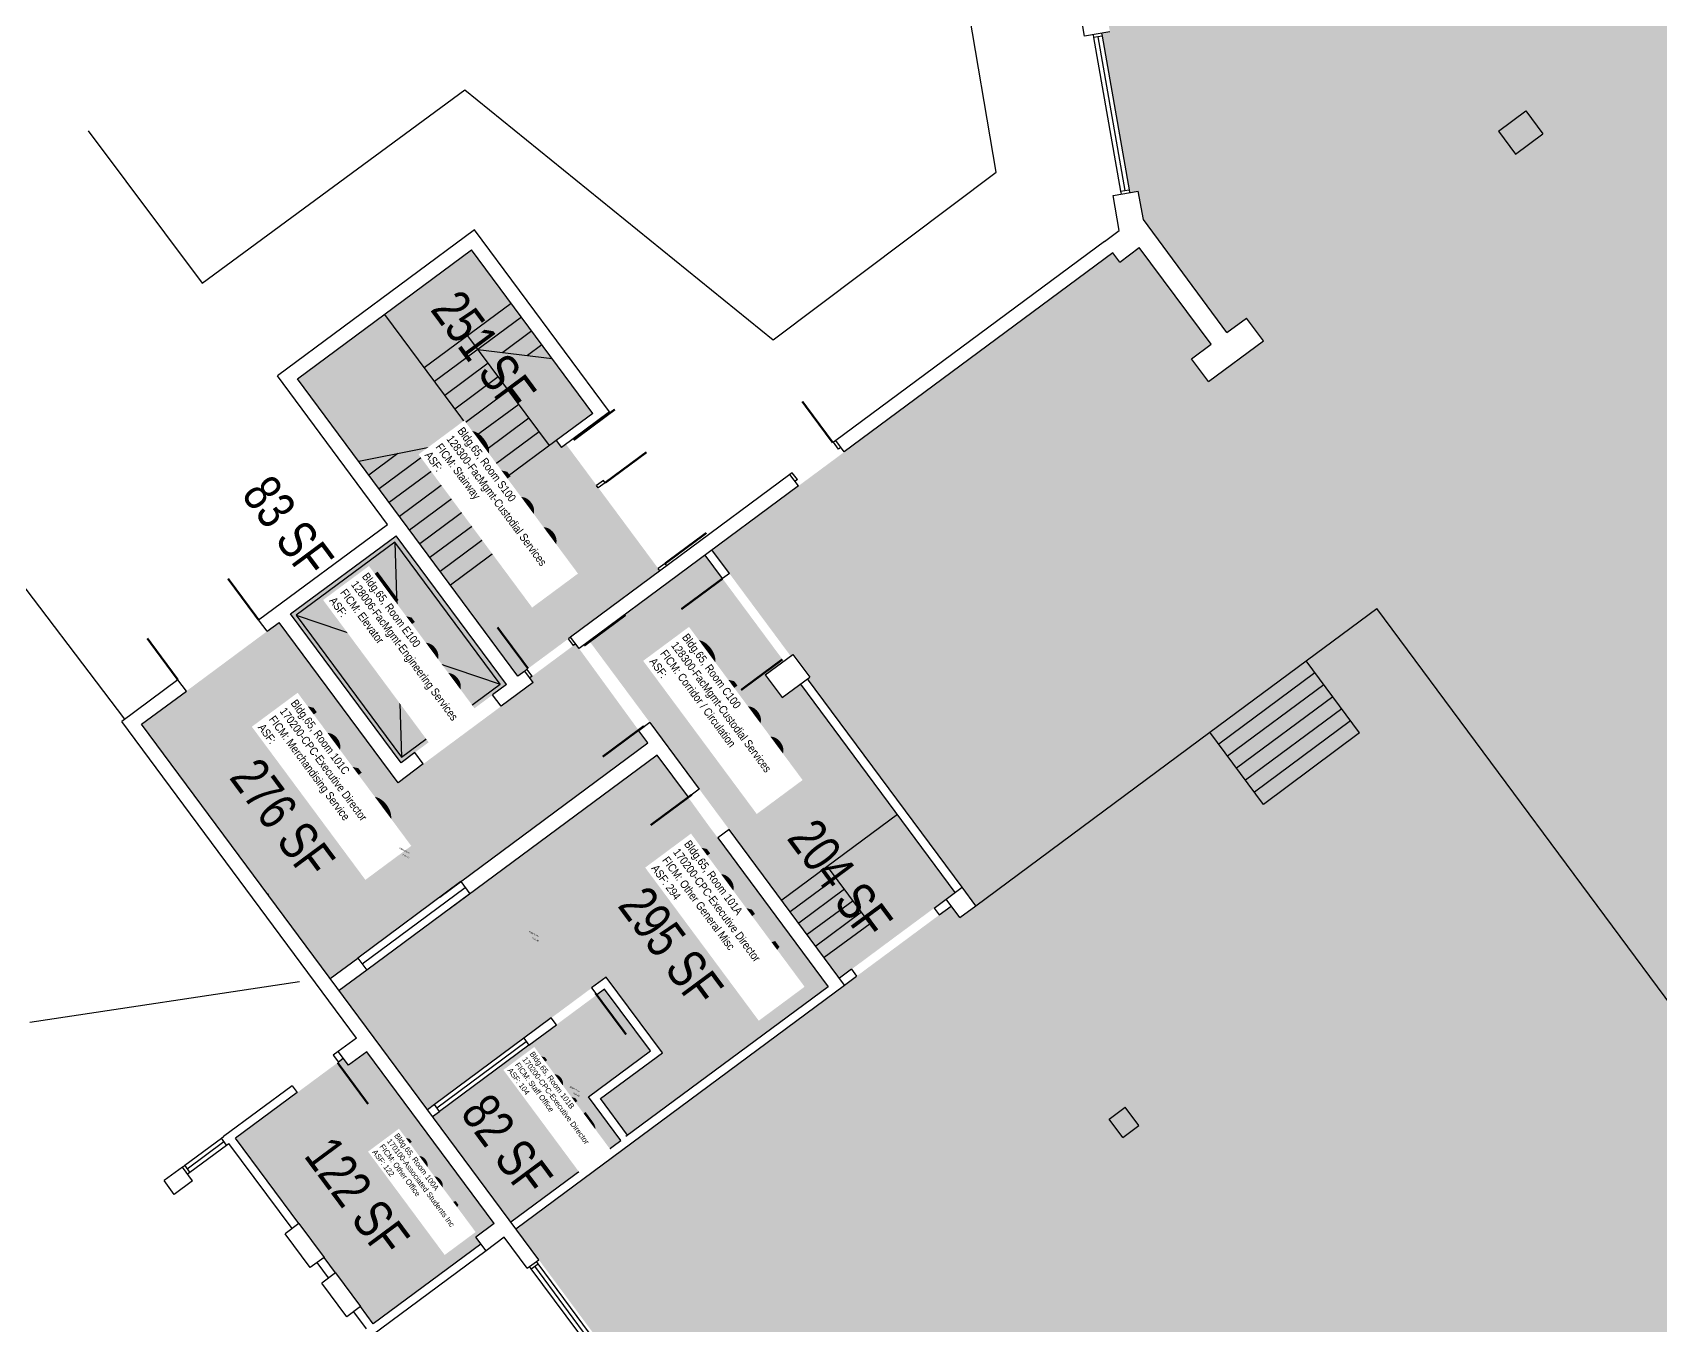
# Model space of a CAD drawing. Header units: inches. Extents: x 69217300 to 69222609, y 27669241 to 27675134.
# Drawn here: x 69218075 to 69219216, y 27671686 to 27672593 of the extents above; entities that cross this region are included whole.
import ezdxf
from ezdxf.enums import TextEntityAlignment as Align

# ---------------------------------------------------------------- set-up
doc = ezdxf.new("R2010")
doc.units = ezdxf.units.IN
doc.header["$LTSCALE"] = 25
doc.header["$MEASUREMENT"] = 0
for name, color, linetype in [('A-DOOR', 2, 'CONTINUOUS'), ('A-FLOR', 3, 'CONTINUOUS'), ('A-GLAZ', 1, 'CONTINUOUS'), ('A-IDEN-RNUM', 7, 'CONTINUOUS'), ('A-IDEN-SNUM', 4, 'CONTINUOUS'), ('A-IDEN-VNUM', 4, 'CONTINUOUS'), ('A-SITE', 3, 'CONTINUOUS'), ('A-WALL', 5, 'CONTINUOUS'), ('AREA-TEXT', 3, 'CONTINUOUS'), ('Rooms-Category-Color', 7, 'CONTINUOUS'), ('Rooms-College-Color', 7, 'CONTINUOUS'), ('Rooms-Department-Color', 7, 'CONTINUOUS'), ('Rooms-Division-Color', 7, 'CONTINUOUS'), ('Rooms-Information', 7, 'CONTINUOUS')]:
    doc.layers.add(name, color=color, linetype=linetype)
doc.styles.add('CP_AREA', font='arial.ttf', dxfattribs={"height": 15})
doc.styles.add('CP_ROOMSNUMBER', font='arial.ttf', dxfattribs={"height": 1})
doc.styles.add('CP_ROOMVNUMBER', font='arial.ttf', dxfattribs={"width": 0.85, "height": 0.075})

msp = doc.modelspace()

# ---------------------------------------------------------------- hatches: boundary and pattern name
at = {"layer": 'Rooms-Category-Color', "true_color": 0xffe090}
for points in [[(69220109.3, 27671845.8), (69220111.1, 27671843.4), (69220112.9, 27671841), (69220201.3, 27671906.5), (69220197.7, 27671911.3), (69220199.3, 27671912.5), (69220205.1, 27671916.8), (69220203.6, 27671925.3), (69220209.7, 27671926.4), (69220190.6, 27672034.7), (69220184.5, 27672033.6), (69220181.4, 27672051.3), (69220199.1, 27672054.5), (69220201.5, 27672040.7), (69220235.4, 27672046.6), (69220211.7, 27672181.1), (69220177.8, 27672175.1), (69220179.9, 27672163.2), (69220162.2, 27672160.1), (69220157.7, 27672185.3), (69220100.2, 27672262.9), (69220085.7, 27672252.2), (69220073.8, 27672268.3), (69220137.5, 27672315.5), (69220145.5, 27672321.4), (69219723.2, 27672890.9), (69219660.1, 27672844.2), (69219587.7, 27672790.5), (69219506.8, 27672899.6), (69219521.2, 27672910.3), (69219493.3, 27672948.1), (69219401.9, 27672994.4), (69219383.5, 27672958.2), (69219342.5, 27672979.2), (69219224.1, 27673039.6), (69219224.8, 27673038.6), (69219223.3, 27673037.5), (69219212.1, 27673029.2), (69219210.4, 27673027.9), (69219206.8, 27673032.7), (69219118.4, 27672967.2), (69219122, 27672962.4), (69219120.5, 27672961.3), (69219109.3, 27672953), (69219107.6, 27672951.7), (69219104, 27672956.5), (69219015.6, 27672891), (69219019.2, 27672886.2), (69219017.7, 27672885.1), (69219009.6, 27672879), (69219004.7, 27672875.4), (69219001.2, 27672880.3), (69218912.8, 27672814.7), (69218916.4, 27672809.9), (69218979.6, 27672724.7), (69218826.8, 27672611.4), (69218829.9, 27672593.7), (69218824, 27672592.6), (69218843.7, 27672480.9), (69218846.5, 27672481.4), (69218849.8, 27672482), (69218853.4, 27672461.9), (69218912, 27672382.8), (69218925.7, 27672392.9), (69218937.6, 27672376.9), (69218899, 27672348.3), (69218887.1, 27672364.3), (69218900.8, 27672374.5), (69218850.5, 27672442.3), (69218836.8, 27672432.2), (69218835, 27672434.6), (69218832, 27672438.6), (69218799.9, 27672414.8), (69218795.1, 27672411.2), (69218645.7, 27672300.5), (69218643.7, 27672299), (69218642.5, 27672298.1), (69218637.7, 27672294.5), (69218611.5, 27672275.1), (69218592.7, 27672261.1), (69218550.9, 27672230.2), (69218606, 27672155.9), (69218607.5, 27672157), (69218619.5, 27672141), (69218617.9, 27672139.8), (69218726.3, 27671993.6), (69218735.8, 27671980.7), (69218731, 27671977.2), (69218724.6, 27671972.4), (69218718.6, 27671980.4), (69218683.3, 27671954.2), (69218654.4, 27671932.8), (69218413.4, 27671754.1), (69218472.6, 27671674.2), (69218517, 27671614.3), (69218519.4, 27671611.1), (69218672.5, 27671404.7), (69218679.8, 27671410.1), (69218693.8, 27671391.2), (69218700.7, 27671381.9), (69218699.2, 27671378.1), (69218800.5, 27671338.3), (69218802.3, 27671337.6), (69218938.9, 27671284), (69218940.4, 27671287.8), (69218956.4, 27671299.6), (69218959.6, 27671302), (69219003.2, 27671334.3), (69219006.4, 27671336.7), (69219129.5, 27671428), (69219131.9, 27671429.7), (69219200.6, 27671480.7), (69219205.4, 27671484.2), (69219284.6, 27671543), (69219287.8, 27671545.4), (69219384.2, 27671616.9), (69219389.1, 27671620.4), (69219421.1, 27671644.2), (69219418.1, 27671648.2), (69219416.4, 27671650.6), (69219430, 27671660.8), (69219379.7, 27671728.6), (69219366, 27671718.5), (69219354.1, 27671734.6), (69219392.7, 27671763.2), (69219404.6, 27671747.1), (69219390.9, 27671737), (69219449.6, 27671657.9), (69219468, 27671648.5), (69219466.4, 27671645.6), (69219464.9, 27671643.1), (69219566.1, 27671591.8), (69219568.8, 27671597.2), (69219570.6, 27671596.3), (69219583.1, 27671589.9), (69219584.9, 27671589), (69219582.1, 27671583.5), (69219680.2, 27671533.7), (69219683, 27671539.3), (69219684.6, 27671538.5), (69219690.7, 27671535.4), (69219696.5, 27671539.7), (69219698.1, 27671540.8), (69219701.6, 27671536), (69219790, 27671601.5), (69219786.4, 27671606.4), (69219788, 27671607.6), (69219799.3, 27671615.9), (69219800.9, 27671617.1), (69219804.5, 27671612.3), (69219892.8, 27671677.8), (69219889.2, 27671682.6), (69219890.9, 27671683.8), (69219902.1, 27671692.1), (69219903.7, 27671693.3), (69219907.3, 27671688.5), (69219995.6, 27671754), (69219992.1, 27671758.8), (69219993.7, 27671760), (69220004.9, 27671768.4), (69220006.5, 27671769.6), (69220010.1, 27671764.7), (69220098.5, 27671830.3), (69220094.9, 27671835.1), (69220096.5, 27671836.3), (69220107.7, 27671844.6)], [(69218455.3, 27672164.3), (69218423.2, 27672140.5), (69218425.6, 27672137.3), (69218403.1, 27672120.6), (69218348.5, 27672080.1), (69218334, 27672069.4), (69218330.8, 27672067), (69218328.4, 27672070.2), (69218324.9, 27672075), (69218247.4, 27672179.4), (69218239, 27672173.2), (69218161.9, 27672116), (69218151, 27672108), (69218283.2, 27671929.7), (69218505.9, 27672094.9), (69218457.7, 27672161.1)]]:
    msp.add_hatch(color=41, dxfattribs=at).paths.add_polyline_path(points)
at = {"layer": 'Rooms-Category-Color', "true_color": 0xadadad}
for points in [[(69218314.9, 27672390.7), (69218314.9, 27672390.7), (69218260.3, 27672350.2), (69218281.7, 27672321.3), (69218296, 27672302), (69218414.8, 27672141.7), (69218419.6, 27672145.3), (69218451.8, 27672169.1), (69218469.4, 27672182.2), (69218514.4, 27672215.6), (69218448.5, 27672304.5), (69218445.3, 27672302.2), (69218441.7, 27672307), (69218467.4, 27672326), (69218418.1, 27672392.5), (69218403.8, 27672411.8), (69218382.4, 27672440.7), (69218321.3, 27672395.4), (69218321.3, 27672395.4)], [(69218332.9, 27672081), (69218255.5, 27672185.4), (69218329.4, 27672240.2), (69218406.8, 27672135.8), (69218397.1, 27672128.6), (69218342.5, 27672088.1)], [(69218679.7, 27671959.1), (69218650.8, 27671937.6), (69218640.3, 27671929.9), (69218563, 27672034.1), (69218529, 27672080), (69218464.9, 27672166.4), (69218470.6, 27672170.6), (69218481.8, 27672179), (69218542.9, 27672224.2), (69218546.1, 27672226.6), (69218601.2, 27672152.3), (69218598, 27672149.9), (69218588.3, 27672142.7), (69218600.2, 27672126.7), (69218609.9, 27672133.8), (69218613.1, 27672136.2), (69218721.5, 27671990), (69218697.4, 27671972.2)]]:
    msp.add_hatch(color=253, dxfattribs=at).paths.add_polyline_path(points)
at = {"layer": 'Rooms-Category-Color', "true_color": 0xfbafa2}
msp.add_hatch(color=21, dxfattribs=at).paths.add_polyline_path([(69218547.9, 27672037.8), (69218526.8, 27672067), (69218512.4, 27672086.4), (69218289.5, 27671921.2), (69218351.5, 27671837.6), (69218476.8, 27671930.6), (69218516.1, 27671877.5), (69218472.7, 27671845.4), (69218491.7, 27671819.7), (69218553.3, 27671865.4), (69218592.7, 27671894.5), (69218632.4, 27671923.9)])
at = {"layer": 'Rooms-Category-Color', "true_color": 0xfa9ba3}
for points in [[(69218475.5, 27671922.2), (69218355, 27671832.8), (69218409.8, 27671758.9), (69218486.9, 27671816.1), (69218464.3, 27671846.6), (69218507.7, 27671878.8), (69218488.5, 27671904.7)], [(69218260.1, 27671849.6), (69218216.9, 27671817.6), (69218313.4, 27671687.4), (69218388.9, 27671743.4), (69218385.4, 27671748.3), (69218398.2, 27671757.8), (69218308.9, 27671878.3), (69218296, 27671868.8), (69218292.4, 27671873.6), (69218289, 27671871)]]:
    msp.add_hatch(color=241, dxfattribs=at).paths.add_polyline_path(points)
at = {"layer": 'Rooms-College-Color', "true_color": 0xadadad}
for points in [[(69220109.3, 27671845.8), (69220111.1, 27671843.4), (69220112.9, 27671841), (69220201.3, 27671906.5), (69220197.7, 27671911.3), (69220199.3, 27671912.5), (69220205.1, 27671916.8), (69220203.6, 27671925.3), (69220209.7, 27671926.4), (69220190.6, 27672034.7), (69220184.5, 27672033.6), (69220181.4, 27672051.3), (69220199.1, 27672054.5), (69220201.5, 27672040.7), (69220235.4, 27672046.6), (69220211.7, 27672181.1), (69220177.8, 27672175.1), (69220179.9, 27672163.2), (69220162.2, 27672160.1), (69220157.7, 27672185.3), (69220100.2, 27672262.9), (69220085.7, 27672252.2), (69220073.8, 27672268.3), (69220137.5, 27672315.5), (69220145.5, 27672321.4), (69219723.2, 27672890.9), (69219660.1, 27672844.2), (69219587.7, 27672790.5), (69219506.8, 27672899.6), (69219521.2, 27672910.3), (69219493.3, 27672948.1), (69219401.9, 27672994.4), (69219383.5, 27672958.2), (69219342.5, 27672979.2), (69219224.1, 27673039.6), (69219224.8, 27673038.6), (69219223.3, 27673037.5), (69219212.1, 27673029.2), (69219210.4, 27673027.9), (69219206.8, 27673032.7), (69219118.4, 27672967.2), (69219122, 27672962.4), (69219120.5, 27672961.3), (69219109.3, 27672953), (69219107.6, 27672951.7), (69219104, 27672956.5), (69219015.6, 27672891), (69219019.2, 27672886.2), (69219017.7, 27672885.1), (69219009.6, 27672879), (69219004.7, 27672875.4), (69219001.2, 27672880.3), (69218912.8, 27672814.7), (69218916.4, 27672809.9), (69218979.6, 27672724.7), (69218826.8, 27672611.4), (69218829.9, 27672593.7), (69218824, 27672592.6), (69218843.7, 27672480.9), (69218846.5, 27672481.4), (69218849.8, 27672482), (69218853.4, 27672461.9), (69218912, 27672382.8), (69218925.7, 27672392.9), (69218937.6, 27672376.9), (69218899, 27672348.3), (69218887.1, 27672364.3), (69218900.8, 27672374.5), (69218850.5, 27672442.3), (69218836.8, 27672432.2), (69218835, 27672434.6), (69218832, 27672438.6), (69218799.9, 27672414.8), (69218795.1, 27672411.2), (69218645.7, 27672300.5), (69218643.7, 27672299), (69218642.5, 27672298.1), (69218637.7, 27672294.5), (69218611.5, 27672275.1), (69218592.7, 27672261.1), (69218550.9, 27672230.2), (69218606, 27672155.9), (69218607.5, 27672157), (69218619.5, 27672141), (69218617.9, 27672139.8), (69218726.3, 27671993.6), (69218735.8, 27671980.7), (69218731, 27671977.2), (69218724.6, 27671972.4), (69218718.6, 27671980.4), (69218683.3, 27671954.2), (69218654.4, 27671932.8), (69218413.4, 27671754.1), (69218472.6, 27671674.2), (69218517, 27671614.3), (69218519.4, 27671611.1), (69218672.5, 27671404.7), (69218679.8, 27671410.1), (69218693.8, 27671391.2), (69218700.7, 27671381.9), (69218699.2, 27671378.1), (69218800.5, 27671338.3), (69218802.3, 27671337.6), (69218938.9, 27671284), (69218940.4, 27671287.8), (69218956.4, 27671299.6), (69218959.6, 27671302), (69219003.2, 27671334.3), (69219006.4, 27671336.7), (69219129.5, 27671428), (69219131.9, 27671429.7), (69219200.6, 27671480.7), (69219205.4, 27671484.2), (69219284.6, 27671543), (69219287.8, 27671545.4), (69219384.2, 27671616.9), (69219389.1, 27671620.4), (69219421.1, 27671644.2), (69219418.1, 27671648.2), (69219416.4, 27671650.6), (69219430, 27671660.8), (69219379.7, 27671728.6), (69219366, 27671718.5), (69219354.1, 27671734.6), (69219392.7, 27671763.2), (69219404.6, 27671747.1), (69219390.9, 27671737), (69219449.6, 27671657.9), (69219468, 27671648.5), (69219466.4, 27671645.6), (69219464.9, 27671643.1), (69219566.1, 27671591.8), (69219568.8, 27671597.2), (69219570.6, 27671596.3), (69219583.1, 27671589.9), (69219584.9, 27671589), (69219582.1, 27671583.5), (69219680.2, 27671533.7), (69219683, 27671539.3), (69219684.6, 27671538.5), (69219690.7, 27671535.4), (69219696.5, 27671539.7), (69219698.1, 27671540.8), (69219701.6, 27671536), (69219790, 27671601.5), (69219786.4, 27671606.4), (69219788, 27671607.6), (69219799.3, 27671615.9), (69219800.9, 27671617.1), (69219804.5, 27671612.3), (69219892.8, 27671677.8), (69219889.2, 27671682.6), (69219890.9, 27671683.8), (69219902.1, 27671692.1), (69219903.7, 27671693.3), (69219907.3, 27671688.5), (69219995.6, 27671754), (69219992.1, 27671758.8), (69219993.7, 27671760), (69220004.9, 27671768.4), (69220006.5, 27671769.6), (69220010.1, 27671764.7), (69220098.5, 27671830.3), (69220094.9, 27671835.1), (69220096.5, 27671836.3), (69220107.7, 27671844.6)], [(69218314.9, 27672390.7), (69218314.9, 27672390.7), (69218260.3, 27672350.2), (69218281.7, 27672321.3), (69218296, 27672302), (69218414.8, 27672141.7), (69218419.6, 27672145.3), (69218451.8, 27672169.1), (69218469.4, 27672182.2), (69218514.4, 27672215.6), (69218448.5, 27672304.5), (69218445.3, 27672302.2), (69218441.7, 27672307), (69218467.4, 27672326), (69218418.1, 27672392.5), (69218403.8, 27672411.8), (69218382.4, 27672440.7), (69218321.3, 27672395.4), (69218321.3, 27672395.4)], [(69218332.9, 27672081), (69218255.5, 27672185.4), (69218329.4, 27672240.2), (69218406.8, 27672135.8), (69218397.1, 27672128.6), (69218342.5, 27672088.1)], [(69218679.7, 27671959.1), (69218650.8, 27671937.6), (69218640.3, 27671929.9), (69218563, 27672034.1), (69218529, 27672080), (69218464.9, 27672166.4), (69218470.6, 27672170.6), (69218481.8, 27672179), (69218542.9, 27672224.2), (69218546.1, 27672226.6), (69218601.2, 27672152.3), (69218598, 27672149.9), (69218588.3, 27672142.7), (69218600.2, 27672126.7), (69218609.9, 27672133.8), (69218613.1, 27672136.2), (69218721.5, 27671990), (69218697.4, 27671972.2)], [(69218455.3, 27672164.3), (69218423.2, 27672140.5), (69218425.6, 27672137.3), (69218403.1, 27672120.6), (69218348.5, 27672080.1), (69218334, 27672069.4), (69218330.8, 27672067), (69218328.4, 27672070.2), (69218324.9, 27672075), (69218247.4, 27672179.4), (69218239, 27672173.2), (69218161.9, 27672116), (69218151, 27672108), (69218283.2, 27671929.7), (69218505.9, 27672094.9), (69218457.7, 27672161.1)], [(69218547.9, 27672037.8), (69218526.8, 27672067), (69218512.4, 27672086.4), (69218289.5, 27671921.2), (69218351.5, 27671837.6), (69218476.8, 27671930.6), (69218516.1, 27671877.5), (69218472.7, 27671845.4), (69218491.7, 27671819.7), (69218553.3, 27671865.4), (69218592.7, 27671894.5), (69218632.4, 27671923.9)], [(69218475.5, 27671922.2), (69218355, 27671832.8), (69218409.8, 27671758.9), (69218486.9, 27671816.1), (69218464.3, 27671846.6), (69218507.7, 27671878.8), (69218488.5, 27671904.7)], [(69218260.1, 27671849.6), (69218216.9, 27671817.6), (69218313.4, 27671687.4), (69218388.9, 27671743.4), (69218385.4, 27671748.3), (69218398.2, 27671757.8), (69218308.9, 27671878.3), (69218296, 27671868.8), (69218292.4, 27671873.6), (69218289, 27671871)]]:
    msp.add_hatch(color=253, dxfattribs=at).paths.add_polyline_path(points)
at = {"layer": 'Rooms-Department-Color', "true_color": 0x80bc67}
for points in [[(69220109.3, 27671845.8), (69220111.1, 27671843.4), (69220112.9, 27671841), (69220201.3, 27671906.5), (69220197.7, 27671911.3), (69220199.3, 27671912.5), (69220205.1, 27671916.8), (69220203.6, 27671925.3), (69220209.7, 27671926.4), (69220190.6, 27672034.7), (69220184.5, 27672033.6), (69220181.4, 27672051.3), (69220199.1, 27672054.5), (69220201.5, 27672040.7), (69220235.4, 27672046.6), (69220211.7, 27672181.1), (69220177.8, 27672175.1), (69220179.9, 27672163.2), (69220162.2, 27672160.1), (69220157.7, 27672185.3), (69220100.2, 27672262.9), (69220085.7, 27672252.2), (69220073.8, 27672268.3), (69220137.5, 27672315.5), (69220145.5, 27672321.4), (69219723.2, 27672890.9), (69219660.1, 27672844.2), (69219587.7, 27672790.5), (69219506.8, 27672899.6), (69219521.2, 27672910.3), (69219493.3, 27672948.1), (69219401.9, 27672994.4), (69219383.5, 27672958.2), (69219342.5, 27672979.2), (69219224.1, 27673039.6), (69219224.8, 27673038.6), (69219223.3, 27673037.5), (69219212.1, 27673029.2), (69219210.4, 27673027.9), (69219206.8, 27673032.7), (69219118.4, 27672967.2), (69219122, 27672962.4), (69219120.5, 27672961.3), (69219109.3, 27672953), (69219107.6, 27672951.7), (69219104, 27672956.5), (69219015.6, 27672891), (69219019.2, 27672886.2), (69219017.7, 27672885.1), (69219009.6, 27672879), (69219004.7, 27672875.4), (69219001.2, 27672880.3), (69218912.8, 27672814.7), (69218916.4, 27672809.9), (69218979.6, 27672724.7), (69218826.8, 27672611.4), (69218829.9, 27672593.7), (69218824, 27672592.6), (69218843.7, 27672480.9), (69218846.5, 27672481.4), (69218849.8, 27672482), (69218853.4, 27672461.9), (69218912, 27672382.8), (69218925.7, 27672392.9), (69218937.6, 27672376.9), (69218899, 27672348.3), (69218887.1, 27672364.3), (69218900.8, 27672374.5), (69218850.5, 27672442.3), (69218836.8, 27672432.2), (69218835, 27672434.6), (69218832, 27672438.6), (69218799.9, 27672414.8), (69218795.1, 27672411.2), (69218645.7, 27672300.5), (69218643.7, 27672299), (69218642.5, 27672298.1), (69218637.7, 27672294.5), (69218611.5, 27672275.1), (69218592.7, 27672261.1), (69218550.9, 27672230.2), (69218606, 27672155.9), (69218607.5, 27672157), (69218619.5, 27672141), (69218617.9, 27672139.8), (69218726.3, 27671993.6), (69218735.8, 27671980.7), (69218731, 27671977.2), (69218724.6, 27671972.4), (69218718.6, 27671980.4), (69218683.3, 27671954.2), (69218654.4, 27671932.8), (69218413.4, 27671754.1), (69218472.6, 27671674.2), (69218517, 27671614.3), (69218519.4, 27671611.1), (69218672.5, 27671404.7), (69218679.8, 27671410.1), (69218693.8, 27671391.2), (69218700.7, 27671381.9), (69218699.2, 27671378.1), (69218800.5, 27671338.3), (69218802.3, 27671337.6), (69218938.9, 27671284), (69218940.4, 27671287.8), (69218956.4, 27671299.6), (69218959.6, 27671302), (69219003.2, 27671334.3), (69219006.4, 27671336.7), (69219129.5, 27671428), (69219131.9, 27671429.7), (69219200.6, 27671480.7), (69219205.4, 27671484.2), (69219284.6, 27671543), (69219287.8, 27671545.4), (69219384.2, 27671616.9), (69219389.1, 27671620.4), (69219421.1, 27671644.2), (69219418.1, 27671648.2), (69219416.4, 27671650.6), (69219430, 27671660.8), (69219379.7, 27671728.6), (69219366, 27671718.5), (69219354.1, 27671734.6), (69219392.7, 27671763.2), (69219404.6, 27671747.1), (69219390.9, 27671737), (69219449.6, 27671657.9), (69219468, 27671648.5), (69219466.4, 27671645.6), (69219464.9, 27671643.1), (69219566.1, 27671591.8), (69219568.8, 27671597.2), (69219570.6, 27671596.3), (69219583.1, 27671589.9), (69219584.9, 27671589), (69219582.1, 27671583.5), (69219680.2, 27671533.7), (69219683, 27671539.3), (69219684.6, 27671538.5), (69219690.7, 27671535.4), (69219696.5, 27671539.7), (69219698.1, 27671540.8), (69219701.6, 27671536), (69219790, 27671601.5), (69219786.4, 27671606.4), (69219788, 27671607.6), (69219799.3, 27671615.9), (69219800.9, 27671617.1), (69219804.5, 27671612.3), (69219892.8, 27671677.8), (69219889.2, 27671682.6), (69219890.9, 27671683.8), (69219902.1, 27671692.1), (69219903.7, 27671693.3), (69219907.3, 27671688.5), (69219995.6, 27671754), (69219992.1, 27671758.8), (69219993.7, 27671760), (69220004.9, 27671768.4), (69220006.5, 27671769.6), (69220010.1, 27671764.7), (69220098.5, 27671830.3), (69220094.9, 27671835.1), (69220096.5, 27671836.3), (69220107.7, 27671844.6)], [(69218455.3, 27672164.3), (69218423.2, 27672140.5), (69218425.6, 27672137.3), (69218403.1, 27672120.6), (69218348.5, 27672080.1), (69218334, 27672069.4), (69218330.8, 27672067), (69218328.4, 27672070.2), (69218324.9, 27672075), (69218247.4, 27672179.4), (69218239, 27672173.2), (69218161.9, 27672116), (69218151, 27672108), (69218283.2, 27671929.7), (69218505.9, 27672094.9), (69218457.7, 27672161.1)], [(69218547.9, 27672037.8), (69218526.8, 27672067), (69218512.4, 27672086.4), (69218289.5, 27671921.2), (69218351.5, 27671837.6), (69218476.8, 27671930.6), (69218516.1, 27671877.5), (69218472.7, 27671845.4), (69218491.7, 27671819.7), (69218553.3, 27671865.4), (69218592.7, 27671894.5), (69218632.4, 27671923.9)], [(69218475.5, 27671922.2), (69218355, 27671832.8), (69218409.8, 27671758.9), (69218486.9, 27671816.1), (69218464.3, 27671846.6), (69218507.7, 27671878.8), (69218488.5, 27671904.7)]]:
    msp.add_hatch(color=83, dxfattribs=at).paths.add_polyline_path(points)
at = {"layer": 'Rooms-Department-Color', "true_color": 0xacacac}
for points in [[(69218314.9, 27672390.7), (69218314.9, 27672390.7), (69218260.3, 27672350.2), (69218281.7, 27672321.3), (69218296, 27672302), (69218414.8, 27672141.7), (69218419.6, 27672145.3), (69218451.8, 27672169.1), (69218469.4, 27672182.2), (69218514.4, 27672215.6), (69218448.5, 27672304.5), (69218445.3, 27672302.2), (69218441.7, 27672307), (69218467.4, 27672326), (69218418.1, 27672392.5), (69218403.8, 27672411.8), (69218382.4, 27672440.7), (69218321.3, 27672395.4), (69218321.3, 27672395.4)], [(69218332.9, 27672081), (69218255.5, 27672185.4), (69218329.4, 27672240.2), (69218406.8, 27672135.8), (69218397.1, 27672128.6), (69218342.5, 27672088.1)], [(69218679.7, 27671959.1), (69218650.8, 27671937.6), (69218640.3, 27671929.9), (69218563, 27672034.1), (69218529, 27672080), (69218464.9, 27672166.4), (69218470.6, 27672170.6), (69218481.8, 27672179), (69218542.9, 27672224.2), (69218546.1, 27672226.6), (69218601.2, 27672152.3), (69218598, 27672149.9), (69218588.3, 27672142.7), (69218600.2, 27672126.7), (69218609.9, 27672133.8), (69218613.1, 27672136.2), (69218721.5, 27671990), (69218697.4, 27671972.2)]]:
    msp.add_hatch(color=253, dxfattribs=at).paths.add_polyline_path(points)
at = {"layer": 'Rooms-Department-Color', "true_color": 0x604aed}
msp.add_hatch(color=173, dxfattribs=at).paths.add_polyline_path([(69218260.1, 27671849.6), (69218216.9, 27671817.6), (69218313.4, 27671687.4), (69218388.9, 27671743.4), (69218385.4, 27671748.3), (69218398.2, 27671757.8), (69218308.9, 27671878.3), (69218296, 27671868.8), (69218292.4, 27671873.6), (69218289, 27671871)])
at = {"layer": 'Rooms-Division-Color', "true_color": 0x80bc67}
for points in [[(69220109.3, 27671845.8), (69220111.1, 27671843.4), (69220112.9, 27671841), (69220201.3, 27671906.5), (69220197.7, 27671911.3), (69220199.3, 27671912.5), (69220205.1, 27671916.8), (69220203.6, 27671925.3), (69220209.7, 27671926.4), (69220190.6, 27672034.7), (69220184.5, 27672033.6), (69220181.4, 27672051.3), (69220199.1, 27672054.5), (69220201.5, 27672040.7), (69220235.4, 27672046.6), (69220211.7, 27672181.1), (69220177.8, 27672175.1), (69220179.9, 27672163.2), (69220162.2, 27672160.1), (69220157.7, 27672185.3), (69220100.2, 27672262.9), (69220085.7, 27672252.2), (69220073.8, 27672268.3), (69220137.5, 27672315.5), (69220145.5, 27672321.4), (69219723.2, 27672890.9), (69219660.1, 27672844.2), (69219587.7, 27672790.5), (69219506.8, 27672899.6), (69219521.2, 27672910.3), (69219493.3, 27672948.1), (69219401.9, 27672994.4), (69219383.5, 27672958.2), (69219342.5, 27672979.2), (69219224.1, 27673039.6), (69219224.8, 27673038.6), (69219223.3, 27673037.5), (69219212.1, 27673029.2), (69219210.4, 27673027.9), (69219206.8, 27673032.7), (69219118.4, 27672967.2), (69219122, 27672962.4), (69219120.5, 27672961.3), (69219109.3, 27672953), (69219107.6, 27672951.7), (69219104, 27672956.5), (69219015.6, 27672891), (69219019.2, 27672886.2), (69219017.7, 27672885.1), (69219009.6, 27672879), (69219004.7, 27672875.4), (69219001.2, 27672880.3), (69218912.8, 27672814.7), (69218916.4, 27672809.9), (69218979.6, 27672724.7), (69218826.8, 27672611.4), (69218829.9, 27672593.7), (69218824, 27672592.6), (69218843.7, 27672480.9), (69218846.5, 27672481.4), (69218849.8, 27672482), (69218853.4, 27672461.9), (69218912, 27672382.8), (69218925.7, 27672392.9), (69218937.6, 27672376.9), (69218899, 27672348.3), (69218887.1, 27672364.3), (69218900.8, 27672374.5), (69218850.5, 27672442.3), (69218836.8, 27672432.2), (69218835, 27672434.6), (69218832, 27672438.6), (69218799.9, 27672414.8), (69218795.1, 27672411.2), (69218645.7, 27672300.5), (69218643.7, 27672299), (69218642.5, 27672298.1), (69218637.7, 27672294.5), (69218611.5, 27672275.1), (69218592.7, 27672261.1), (69218550.9, 27672230.2), (69218606, 27672155.9), (69218607.5, 27672157), (69218619.5, 27672141), (69218617.9, 27672139.8), (69218726.3, 27671993.6), (69218735.8, 27671980.7), (69218731, 27671977.2), (69218724.6, 27671972.4), (69218718.6, 27671980.4), (69218683.3, 27671954.2), (69218654.4, 27671932.8), (69218413.4, 27671754.1), (69218472.6, 27671674.2), (69218517, 27671614.3), (69218519.4, 27671611.1), (69218672.5, 27671404.7), (69218679.8, 27671410.1), (69218693.8, 27671391.2), (69218700.7, 27671381.9), (69218699.2, 27671378.1), (69218800.5, 27671338.3), (69218802.3, 27671337.6), (69218938.9, 27671284), (69218940.4, 27671287.8), (69218956.4, 27671299.6), (69218959.6, 27671302), (69219003.2, 27671334.3), (69219006.4, 27671336.7), (69219129.5, 27671428), (69219131.9, 27671429.7), (69219200.6, 27671480.7), (69219205.4, 27671484.2), (69219284.6, 27671543), (69219287.8, 27671545.4), (69219384.2, 27671616.9), (69219389.1, 27671620.4), (69219421.1, 27671644.2), (69219418.1, 27671648.2), (69219416.4, 27671650.6), (69219430, 27671660.8), (69219379.7, 27671728.6), (69219366, 27671718.5), (69219354.1, 27671734.6), (69219392.7, 27671763.2), (69219404.6, 27671747.1), (69219390.9, 27671737), (69219449.6, 27671657.9), (69219468, 27671648.5), (69219466.4, 27671645.6), (69219464.9, 27671643.1), (69219566.1, 27671591.8), (69219568.8, 27671597.2), (69219570.6, 27671596.3), (69219583.1, 27671589.9), (69219584.9, 27671589), (69219582.1, 27671583.5), (69219680.2, 27671533.7), (69219683, 27671539.3), (69219684.6, 27671538.5), (69219690.7, 27671535.4), (69219696.5, 27671539.7), (69219698.1, 27671540.8), (69219701.6, 27671536), (69219790, 27671601.5), (69219786.4, 27671606.4), (69219788, 27671607.6), (69219799.3, 27671615.9), (69219800.9, 27671617.1), (69219804.5, 27671612.3), (69219892.8, 27671677.8), (69219889.2, 27671682.6), (69219890.9, 27671683.8), (69219902.1, 27671692.1), (69219903.7, 27671693.3), (69219907.3, 27671688.5), (69219995.6, 27671754), (69219992.1, 27671758.8), (69219993.7, 27671760), (69220004.9, 27671768.4), (69220006.5, 27671769.6), (69220010.1, 27671764.7), (69220098.5, 27671830.3), (69220094.9, 27671835.1), (69220096.5, 27671836.3), (69220107.7, 27671844.6)], [(69218455.3, 27672164.3), (69218423.2, 27672140.5), (69218425.6, 27672137.3), (69218403.1, 27672120.6), (69218348.5, 27672080.1), (69218334, 27672069.4), (69218330.8, 27672067), (69218328.4, 27672070.2), (69218324.9, 27672075), (69218247.4, 27672179.4), (69218239, 27672173.2), (69218161.9, 27672116), (69218151, 27672108), (69218283.2, 27671929.7), (69218505.9, 27672094.9), (69218457.7, 27672161.1)], [(69218547.9, 27672037.8), (69218526.8, 27672067), (69218512.4, 27672086.4), (69218289.5, 27671921.2), (69218351.5, 27671837.6), (69218476.8, 27671930.6), (69218516.1, 27671877.5), (69218472.7, 27671845.4), (69218491.7, 27671819.7), (69218553.3, 27671865.4), (69218592.7, 27671894.5), (69218632.4, 27671923.9)], [(69218475.5, 27671922.2), (69218355, 27671832.8), (69218409.8, 27671758.9), (69218486.9, 27671816.1), (69218464.3, 27671846.6), (69218507.7, 27671878.8), (69218488.5, 27671904.7)]]:
    msp.add_hatch(color=83, dxfattribs=at).paths.add_polyline_path(points)
at = {"layer": 'Rooms-Division-Color', "true_color": 0xadadad}
for points in [[(69218314.9, 27672390.7), (69218314.9, 27672390.7), (69218260.3, 27672350.2), (69218281.7, 27672321.3), (69218296, 27672302), (69218414.8, 27672141.7), (69218419.6, 27672145.3), (69218451.8, 27672169.1), (69218469.4, 27672182.2), (69218514.4, 27672215.6), (69218448.5, 27672304.5), (69218445.3, 27672302.2), (69218441.7, 27672307), (69218467.4, 27672326), (69218418.1, 27672392.5), (69218403.8, 27672411.8), (69218382.4, 27672440.7), (69218321.3, 27672395.4), (69218321.3, 27672395.4)], [(69218332.9, 27672081), (69218255.5, 27672185.4), (69218329.4, 27672240.2), (69218406.8, 27672135.8), (69218397.1, 27672128.6), (69218342.5, 27672088.1)], [(69218679.7, 27671959.1), (69218650.8, 27671937.6), (69218640.3, 27671929.9), (69218563, 27672034.1), (69218529, 27672080), (69218464.9, 27672166.4), (69218470.6, 27672170.6), (69218481.8, 27672179), (69218542.9, 27672224.2), (69218546.1, 27672226.6), (69218601.2, 27672152.3), (69218598, 27672149.9), (69218588.3, 27672142.7), (69218600.2, 27672126.7), (69218609.9, 27672133.8), (69218613.1, 27672136.2), (69218721.5, 27671990), (69218697.4, 27671972.2)]]:
    msp.add_hatch(color=253, dxfattribs=at).paths.add_polyline_path(points)
at = {"layer": 'Rooms-Division-Color', "true_color": 0x604aed}
msp.add_hatch(color=173, dxfattribs=at).paths.add_polyline_path([(69218260.1, 27671849.6), (69218216.9, 27671817.6), (69218313.4, 27671687.4), (69218388.9, 27671743.4), (69218385.4, 27671748.3), (69218398.2, 27671757.8), (69218308.9, 27671878.3), (69218296, 27671868.8), (69218292.4, 27671873.6), (69218289, 27671871)])

# ---------------------------------------------------------------- linework, layer by layer
at = {"layer": 'A-DOOR'}
for points in [[(69218453.9, 27672307.3, 1.5, 1.5, 0), (69218482.8, 27672328.8, 0, 0, 0), (69218483.2, 27672328.2, 0, 0, -0.414214), (69218473.7, 27672278.1, 0, 0, -0.414214)], [(69218635.6, 27672305.5, 1.5, 1.5, 0), (69218614.2, 27672334.4, 0, 0, 0), (69218613.6, 27672333.9, 0, 0, 0.414214), (69218608.2, 27672283.3, 0, 0, 0.414214)], [(69218476.1, 27672277.4, 1.5, 1.5, 0), (69218505, 27672298.8, 0, 0, 0), (69218505.4, 27672298.2, 0, 0, -0.414214), (69218495.8, 27672248.2, 0, 0, -0.414214)], [(69218518.1, 27672220.8, 1.5, 1.5, 0), (69218547, 27672242.2, 0, 0, 0), (69218546.5, 27672242.8, 0, 0, 0.414214), (69218495.8, 27672248.2, 0, 0, 0.414214)], [(69218233, 27672181.2, 1.5, 1.5, 0), (69218211.6, 27672210.1, 0, 0, 0), (69218211, 27672209.7, 0, 0, 0.414214), (69218205.6, 27672159, 0, 0, 0.414214)], [(69218558.3, 27672210.1, 1.5, 1.5, 0), (69218529.4, 27672188.7, 0, 0, 0), (69218529.8, 27672188.1, 0, 0, 0.414214), (69218580.5, 27672182.7, 0, 0, 0.414214)], [(69218422, 27672147, 1.5, 1.5, 0), (69218400.5, 27672175.9, 0, 0, 0), (69218401.1, 27672176.4, 0, 0, -0.414214), (69218451.2, 27672166.8, 0, 0, -0.414214)], [(69218461.3, 27672163.1, 1.5, 1.5, 0), (69218490.3, 27672184.6, 0, 0, 0), (69218490.7, 27672184, 0, 0, -0.414214), (69218481.1, 27672133.9, 0, 0, -0.414214)], [(69218600.3, 27672153.5, 1.5, 1.5, 0), (69218571.3, 27672132, 0, 0, 0), (69218570.9, 27672132.7, 0, 0, -0.414214), (69218580.5, 27672182.7, 0, 0, -0.414214)], [(69218176.4, 27672139.2, 1.5, 1.5, 0), (69218155, 27672168.2, 0, 0, 0), (69218155.6, 27672168.6, 0, 0, -0.414214), (69218205.6, 27672159, 0, 0, -0.414214)], [(69218503.2, 27672106.7, 1.5, 1.5, 0), (69218474.3, 27672085.2, 0, 0, 0), (69218473.8, 27672085.8, 0, 0, -0.414214), (69218483.4, 27672135.9, 0, 0, -0.414214)], [(69218536.8, 27672058.6, 1.5, 1.5, 0), (69218507.9, 27672037.2, 0, 0, 0), (69218508.4, 27672036.6, 0, 0, 0.414214), (69218559, 27672031.2, 0, 0, 0.414214)], [(69218469.2, 27671919.3, 1.5, 1.5, 0), (69218490.7, 27671890.4, 0, 0, 0), (69218490.1, 27671890, 0, 0, -0.414214), (69218440, 27671899.6, 0, 0, -0.414214)], [(69218288.4, 27671870.6, 1.5, 1.5, 0), (69218309.8, 27671841.6, 0, 0, 0), (69218309.2, 27671841.2, 0, 0, -0.414214), (69218259.2, 27671850.8, 0, 0, -0.414214)]]:
    msp.add_lwpolyline(points, format="xyseb", dxfattribs=at)
at = {"layer": 'A-FLOR'}
for p, q in [((69218410.2, 27672403.2), (69218349.2, 27672357.9)), ((69218321.3, 27672395.4), (69218428.5, 27672250.9)), ((69218417.4, 27672393.5), (69218356.3, 27672348.3)), ((69218436.9, 27672303.4), (69218379.7, 27672380.5)), ((69218424.5, 27672383.9), (69218404.2, 27672368.8)), ((69218431.7, 27672374.2), (69218421.5, 27672366.7)), ((69218386.8, 27672370.9), (69218438.8, 27672364.6)), ((69218394, 27672361.3), (69218363.5, 27672338.6)), ((69218401.1, 27672351.6), (69218370.6, 27672329)), ((69218408.3, 27672342), (69218377.8, 27672319.3)), ((69218415.4, 27672332.3), (69218384.9, 27672309.7)), ((69218422.6, 27672322.7), (69218392, 27672300.1)), ((69218385.6, 27672308.7), (69218303.2, 27672292.3)), ((69218385.7, 27672308.7), (69218324.6, 27672263.4)), ((69218429.7, 27672313.1), (69218399.2, 27672290.4)), ((69218441.7, 27672307), (69218406.3, 27672280.8)), ((69218330.7, 27672297.8), (69218310.3, 27672282.7)), ((69218358.2, 27672303.2), (69218317.5, 27672273.1)), ((69218392.8, 27672299.1), (69218331.8, 27672253.8)), ((69218303.2, 27672292.3), (69218303.1, 27672292.3)), ((69218400, 27672289.4), (69218338.9, 27672244.1)), ((69218407.1, 27672279.8), (69218346.1, 27672234.5)), ((69218414.2, 27672270.1), (69218353.2, 27672224.9)), ((69218421.4, 27672260.5), (69218360.3, 27672215.2)), ((69218428.5, 27672250.8), (69218367.5, 27672205.6)), ((69218328.5, 27672235.8), (69218259.4, 27672184.6)), ((69218402.3, 27672136.2), (69218328.5, 27672235.8)), ((69218328.5, 27672235.8), (69218333.2, 27672085)), ((69218259.4, 27672184.6), (69218333.2, 27672085)), ((69218259.4, 27672184.6), (69218402.3, 27672136.2)), ((69218899.9, 27672102.4), (69219017, 27672189.2)), ((69219004.9, 27672101.9), (69218967.4, 27672152.5)), ((69218333.2, 27672085), (69218402.3, 27672136.2)), ((69218973.7, 27672144), (69218906.2, 27672094)), ((69218979.9, 27672135.6), (69218912.4, 27672085.6)), ((69218986.2, 27672127.2), (69218918.7, 27672077.1)), ((69218992.4, 27672118.7), (69218924.9, 27672068.7)), ((69218937.5, 27672051.8), (69218899.9, 27672102.4)), ((69218998.7, 27672110.3), (69218931.2, 27672060.3)), ((69219004.9, 27672101.9), (69218937.5, 27672051.8)), ((69218681, 27672044.6), (69218599.8, 27671984.5)), ((69218637.9, 27672000.3), (69218605.8, 27671976.5)), ((69218661.7, 27671968.1), (69218632, 27672008.3)), ((69218643.9, 27671992.2), (69218611.7, 27671968.4)), ((69218649.8, 27671984.2), (69218617.7, 27671960.4)), ((69218655.8, 27671976.2), (69218623.7, 27671952.4)), ((69218661.7, 27671968.1), (69218629.6, 27671944.3)), ((69218261.3, 27671757.7), (69218251.7, 27671750.6)), ((69218261.3, 27671757.7), (69218278.9, 27671734)), ((69218269.2, 27671726.9), (69218251.7, 27671750.6)), ((69218278.9, 27671734), (69218269.2, 27671726.9)), ((69218286.9, 27671723.2), (69218277.3, 27671716)), ((69218294.8, 27671692.4), (69218277.3, 27671716)), ((69218286.9, 27671723.2), (69218304.5, 27671699.5)), ((69218304.5, 27671699.5), (69218294.8, 27671692.4))]:
    msp.add_line(p, q, dxfattribs=at)
at = {"layer": 'A-GLAZ'}
for p, q in [((69218818.4, 27672589.6), (69218837.4, 27672481.8)), ((69218821.4, 27672590.1), (69218840.4, 27672482.3)), ((69218824.4, 27672590.7), (69218843.3, 27672482.9)), ((69218374.8, 27671997.6), (69218302.5, 27671944)), ((69218377.9, 27671993.3), (69218305.6, 27671939.7)), ((69218381.1, 27671989.1), (69218308.8, 27671935.5)), ((69218418.9, 27671887.7), (69218356.3, 27671841.2)), ((69218420.7, 27671885.3), (69218358.1, 27671838.8)), ((69218422.5, 27671882.8), (69218359.9, 27671836.4)), ((69218181.2, 27671798.6), (69218206.9, 27671817.6)), ((69218183, 27671796.2), (69218208.7, 27671815.2)), ((69218184.8, 27671793.8), (69218210.5, 27671812.8)), ((69218465, 27671671), (69218424.2, 27671726)), ((69218467.4, 27671672.8), (69218426.6, 27671727.8)), ((69218469.8, 27671674.6), (69218429, 27671729.6))]:
    msp.add_line(p, q, dxfattribs=at)
at = {"layer": 'A-SITE'}
for p, q in [((69218750.2, 27672495.1), (69218702.7, 27672775.9)), ((69218193.4, 27672417.4), (69218377.6, 27672553)), ((69218377.6, 27672553), (69218593.9, 27672377.5)), ((69218113.6, 27672524.3), (69218193.4, 27672417.4)), ((69218593.9, 27672377.5), (69218750.2, 27672495.1)), ((69217981.9, 27672318.1), (69218139.1, 27672111.6)), ((69218261.7, 27671927.3), (69218072.6, 27671898.7))]:
    msp.add_line(p, q, dxfattribs=at)
at = {"layer": 'A-WALL'}
for p, q in [((69218812.2, 27672590.5), (69218809.1, 27672608.3)), ((69218829.9, 27672593.7), (69218812.2, 27672590.5)), ((69218818.1, 27672591.6), (69218818.4, 27672589.6)), ((69218824, 27672592.6), (69218824.4, 27672590.7)), ((69218824.4, 27672590.7), (69218818.4, 27672589.6)), ((69219102.4, 27672523.9), (69219121.6, 27672538.2)), ((69219121.6, 27672538.2), (69219133.5, 27672522.2)), ((69219102.4, 27672523.9), (69219114.3, 27672507.9)), ((69219114.3, 27672507.9), (69219133.5, 27672522.2)), ((69218832.1, 27672478.8), (69218849.8, 27672482)), ((69218836.4, 27672454.3), (69218832.1, 27672478.8)), ((69218837.4, 27672481.8), (69218843.3, 27672482.9)), ((69218837.4, 27672481.8), (69218837.8, 27672479.8)), ((69218843.3, 27672482.9), (69218843.7, 27672480.9)), ((69218853.4, 27672461.9), (69218849.8, 27672482)), ((69218384.4, 27672454.7), (69218246.3, 27672352.3)), ((69218479, 27672327.2), (69218384.4, 27672454.7)), ((69218826.1, 27672446.7), (69218836.4, 27672454.3)), ((69218912, 27672382.8), (69218853.4, 27672461.9)), ((69218826.1, 27672446.7), (69218637.7, 27672307)), ((69218836.8, 27672432.2), (69218850.5, 27672442.3)), ((69218900.8, 27672374.5), (69218850.5, 27672442.3)), ((69218260.3, 27672350.2), (69218382.4, 27672440.7)), ((69218467.4, 27672326), (69218382.4, 27672440.7)), ((69218832, 27672438.6), (69218643.7, 27672299)), ((69218836.8, 27672432.2), (69218832, 27672438.6)), ((69218912, 27672382.8), (69218925.7, 27672392.9)), ((69218937.6, 27672376.9), (69218925.7, 27672392.9)), ((69218887.1, 27672364.3), (69218900.8, 27672374.5)), ((69218899, 27672348.3), (69218937.6, 27672376.9)), ((69218899, 27672348.3), (69218887.1, 27672364.3)), ((69218323.4, 27672248.2), (69218246.3, 27672352.3)), ((69218414.8, 27672141.7), (69218260.3, 27672350.2)), ((69218467.4, 27672326), (69218441.7, 27672307)), ((69218479, 27672327.2), (69218445.3, 27672302.2)), ((69218441.7, 27672307), (69218445.3, 27672302.2)), ((69218637.7, 27672307), (69218636.1, 27672305.8)), ((69218639.7, 27672301), (69218636.1, 27672305.8)), ((69218643.7, 27672299), (69218637.7, 27672307)), ((69218641.3, 27672302.2), (69218639.7, 27672301)), ((69218605.6, 27672283.2), (69218451.8, 27672169.1)), ((69218607.2, 27672284.4), (69218605.6, 27672283.2)), ((69218611.5, 27672275.1), (69218605.6, 27672283.2)), ((69218610.8, 27672279.6), (69218607.2, 27672284.4)), ((69218611.5, 27672275.1), (69218457.7, 27672161.1)), ((69218474.9, 27672279), (69218470, 27672275.4)), ((69218471.2, 27672273.8), (69218470, 27672275.4)), ((69218476.1, 27672277.4), (69218471.2, 27672273.8)), ((69218476.1, 27672277.4), (69218474.9, 27672279)), ((69218610.8, 27672279.6), (69218609.2, 27672278.4)), ((69218233, 27672181.2), (69218323.4, 27672248.2)), ((69218255.5, 27672185.4), (69218329.4, 27672240.2)), ((69218406.8, 27672135.8), (69218329.4, 27672240.2)), ((69218558.3, 27672210.1), (69218546.1, 27672226.6)), ((69218563.1, 27672213.7), (69218550.9, 27672230.2)), ((69218518.1, 27672220.8), (69218513.2, 27672217.2)), ((69218514.4, 27672215.6), (69218513.2, 27672217.2)), ((69218519.2, 27672219.1), (69218518.1, 27672220.8)), ((69218563.1, 27672213.7), (69218558.3, 27672210.1)), ((69218239, 27672173.2), (69218233, 27672181.2)), ((69218332.9, 27672081), (69218255.5, 27672185.4)), ((69218414.8, 27672141.7), (69218382.8, 27672184.9)), ((69219283.8, 27671829.4), (69219017, 27672189.2)), ((69218239, 27672173.2), (69218247.4, 27672179.4)), ((69218330.8, 27672067), (69218247.4, 27672179.4)), ((69218451.8, 27672169.1), (69218450.2, 27672167.9)), ((69218457.7, 27672161.1), (69218451.8, 27672169.1)), ((69218453.7, 27672163.1), (69218450.2, 27672167.9)), ((69218455.3, 27672164.3), (69218453.7, 27672163.1)), ((69218588.3, 27672142.7), (69218607.5, 27672157)), ((69218607.5, 27672157), (69218619.5, 27672141)), ((69218421.2, 27672146.5), (69218419.6, 27672145.3)), ((69218424.8, 27672141.7), (69218421.2, 27672146.5)), ((69218406.8, 27672135.8), (69218397.1, 27672128.6)), ((69218425.6, 27672137.3), (69218403.1, 27672120.6)), ((69218419.6, 27672145.3), (69218414.8, 27672141.7)), ((69218425.6, 27672137.3), (69218419.6, 27672145.3)), ((69218424.8, 27672141.7), (69218423.2, 27672140.5)), ((69218588.3, 27672142.7), (69218600.2, 27672126.7)), ((69218600.2, 27672126.7), (69218619.5, 27672141)), ((69218721.5, 27671990), (69218613.1, 27672136.2)), ((69218726.3, 27671993.6), (69218617.9, 27672139.8)), ((69218403.1, 27672120.6), (69218397.1, 27672128.6)), ((69218301.7, 27671887.9), (69218137.1, 27672110)), ((69218429.5, 27671732.4), (69218151, 27672108)), ((69218507.4, 27672109.2), (69218499.6, 27672103.4)), ((69218735.8, 27671980.7), (69218899.9, 27672102.4)), ((69218348.5, 27672080.1), (69218330.8, 27672067)), ((69218342.5, 27672088.1), (69218332.9, 27672081)), ((69218348.5, 27672080.1), (69218342.5, 27672088.1)), ((69218563, 27672034.2), (69218555, 27672028.2)), ((69218643.9, 27671925), (69218563, 27672034.2)), ((69218555, 27672028.2), (69218632.4, 27671923.9)), ((69218374.8, 27671997.6), (69218381.1, 27671989.1)), ((69218239.2, 27671989.1), (69218239.8, 27671988.3)), ((69218239.2, 27671989.1), (69218239.8, 27671988.3)), ((69218715, 27671985.3), (69218726.3, 27671993.6)), ((69218735.8, 27671980.7), (69218726.3, 27671993.6)), ((69218706.6, 27671979), (69218715.1, 27671985.3)), ((69218706.6, 27671979), (69218710.2, 27671974.2)), ((69218710.2, 27671974.2), (69218718.6, 27671980.4)), ((69218724.6, 27671972.4), (69218715, 27671985.3)), ((69218724.6, 27671972.4), (69218735.8, 27671980.7)), ((69218302.5, 27671944), (69218308.8, 27671935.5)), ((69218648.8, 27671936.1), (69218640.3, 27671929.9)), ((69218643.9, 27671925), (69218652.3, 27671931.3)), ((69218648.8, 27671936.1), (69218652.3, 27671931.3)), ((69218413.4, 27671754.1), (69218643.9, 27671925)), ((69218466.5, 27671923), (69218470.1, 27671918.1)), ((69218632.4, 27671923.9), (69218490.5, 27671818.8)), ((69218438.2, 27671902), (69218418.9, 27671887.7)), ((69218422.5, 27671882.8), (69218441.8, 27671897.1)), ((69218441.8, 27671897.1), (69218438.2, 27671902)), ((69218301.7, 27671887.9), (69218288.9, 27671878.4)), ((69218418.9, 27671887.7), (69218422.5, 27671882.8)), ((69218288.9, 27671878.4), (69218285.4, 27671875.8)), ((69218285.4, 27671875.8), (69218289, 27671871)), ((69218296, 27671868.8), (69218288.9, 27671878.4)), ((69218292.4, 27671873.6), (69218289, 27671871)), ((69218308.9, 27671878.3), (69218296, 27671868.8)), ((69218398.2, 27671757.8), (69218308.9, 27671878.3)), ((69218256.5, 27671854.4), (69218208.5, 27671818.8)), ((69218260.1, 27671849.6), (69218216.9, 27671817.6)), ((69218256.5, 27671854.4), (69218260.1, 27671849.6)), ((69218356.3, 27671841.2), (69218351.5, 27671837.6)), ((69218829.4, 27671831), (69218840.6, 27671839.4)), ((69218850.2, 27671826.5), (69218840.6, 27671839.4)), ((69218838.9, 27671818.2), (69218829.4, 27671831)), ((69218838.9, 27671818.2), (69218850.2, 27671826.5)), ((69218206.9, 27671817.6), (69218208.5, 27671818.8)), ((69218210.5, 27671812.8), (69218206.9, 27671817.6)), ((69218261.3, 27671757.7), (69218216.9, 27671817.6)), ((69218409.8, 27671758.9), (69218486.9, 27671816.1)), ((69218210.5, 27671812.8), (69218212.1, 27671814)), ((69218256.5, 27671754.2), (69218212.1, 27671814)), ((69218179.6, 27671797.4), (69218166.8, 27671787.9)), ((69218179.6, 27671797.4), (69218181.2, 27671798.6)), ((69218186.8, 27671787.7), (69218179.6, 27671797.4)), ((69218184.8, 27671793.8), (69218181.2, 27671798.6)), ((69218183.2, 27671792.6), (69218184.8, 27671793.8)), ((69218173.9, 27671778.2), (69218166.8, 27671787.9)), ((69218186.8, 27671787.7), (69218173.9, 27671778.2)), ((69218398.2, 27671757.8), (69218385.4, 27671748.3)), ((69218392.5, 27671738.6), (69218385.4, 27671748.3)), ((69218405.3, 27671748.1), (69218392.5, 27671738.6)), ((69218421.4, 27671726.5), (69218405.3, 27671748.1)), ((69218392.5, 27671738.6), (69218312.2, 27671679.1)), ((69218388.9, 27671743.4), (69218313.4, 27671687.4)), ((69218282.1, 27671719.6), (69218274.1, 27671730.5)), ((69218286.9, 27671723.2), (69218278.9, 27671734)), ((69218421.4, 27671726.5), (69218429.5, 27671732.4)), ((69218424.2, 27671726), (69218423, 27671727.6)), ((69218424.2, 27671726), (69218429, 27671729.6)), ((69218429, 27671729.6), (69218427.9, 27671731.2)), ((69218308.6, 27671683.9), (69218299.7, 27671695.9)), ((69218313.4, 27671687.4), (69218304.5, 27671699.5))]:
    msp.add_line(p, q, dxfattribs=at)
for points in [[(69218151, 27672108), (69218182.4, 27672131.2), (69218176.4, 27672139.2), (69218137.1, 27672110)], [(69218360, 27671986.7), (69218505.9, 27672094.9), (69218499.6, 27672103.4)], [(69218507.4, 27672109.2), (69218542, 27672062.5), (69218534.4, 27672056.8), (69218512.4, 27672086.4), (69218366.4, 27671978.1)], [(69218283.2, 27671929.7), (69218302.5, 27671944)], [(69218308.8, 27671935.5), (69218289.5, 27671921.2)], [(69218491.7, 27671819.7), (69218472.7, 27671845.4), (69218516.1, 27671877.5), (69218476.8, 27671930.6), (69218466.5, 27671923)], [(69218486.9, 27671816.1), (69218464.3, 27671846.6), (69218507.7, 27671878.8), (69218475.5, 27671922.2), (69218470.1, 27671918.1)], [(69218355, 27671832.8), (69218359.9, 27671836.4), (69218356.3, 27671841.2)]]:
    msp.add_lwpolyline(points, dxfattribs=at)

# ---------------------------------------------------------------- texts
at = {"layer": 'A-IDEN-RNUM', "style": 'CP_ROOMSNUMBER'}
for s, p in [('S100-00', (69218414.6, 27672230.7)), ('E100-00', (69218312.6, 27672180.5)), ('C100-00', (69218551, 27672101.2))]:
    msp.add_text(s, height=0.36, rotation=333.12, dxfattribs=at).set_placement(p)
at = {"layer": 'A-IDEN-RNUM', "style": 'CP_ROOMSNUMBER', "width": 0.85}
for s, p in [('0101-C0', (69218336.4, 27672015.5)), ('0101-A0', (69218427.2, 27671957)), ('0101-B0', (69218455.9, 27671848.2)), ('0100-A0', (69218345.4, 27671785.7))]:
    msp.add_text(s, height=1, rotation=333.12, dxfattribs=at).set_placement(p, align=Align.MIDDLE)
at = {"layer": 'A-IDEN-SNUM', "style": 'CP_ROOMSNUMBER'}
for s, p in [('0650S10000', (69218413.5, 27672234.5)), ('0650E10000', (69218311.4, 27672184.4)), ('0650C10000', (69218549.8, 27672105.1))]:
    msp.add_text(s, height=0.36, rotation=333.12, dxfattribs=at).set_placement(p)
at = {"layer": 'A-IDEN-SNUM', "style": 'CP_ROOMSNUMBER', "width": 0.85}
for s, p in [('06500101C0', (69218335.3, 27672019.4)), ('06500101A0', (69218426, 27671960.9)), ('06500101B0', (69218454.7, 27671852.1)), ('06500100A0', (69218344.2, 27671789.5))]:
    msp.add_text(s, height=1, rotation=333.12, dxfattribs=at).set_placement(p, align=Align.MIDDLE)
at = {"layer": 'A-IDEN-VNUM', "style": 'CP_ROOMVNUMBER', "width": 0.85}
for s, height, p in [('S100', 40, (69218398.2, 27672263.9)), ('E100', 40, (69218331.1, 27672161.7)), ('C100', 40, (69218556.5, 27672118.1)), ('101C', 40, (69218282, 27672071.9)), ('101A', 40, (69218557, 27671973.9)), ('101B', 27, (69218440.3, 27671843)), ('100A', 27, (69218345.4, 27671785.7))]:
    msp.add_text(s, height=height, rotation=306.5525, dxfattribs=at).set_placement(p, align=Align.MIDDLE)
at = {"layer": 'AREA-TEXT', "style": 'CP_AREA', "width": 0.75}
for s, p in [('251 SF', (69218390.9, 27672370.1)), ('83 SF', (69218253.7, 27672246.6)), ('276 SF', (69218249.9, 27672041.9)), ('204 SF', (69218640.8, 27671999.3)), ('295 SF', (69218522.2, 27671952)), ('82 SF', (69218407.2, 27671812.8)), ('122 SF', (69218302.2, 27671776.6))]:
    msp.add_text(s, height=27, rotation=306.5525, dxfattribs=at).set_placement(p, align=Align.MIDDLE_CENTER)

# ---------------------------------------------------------------- next in the draw order: texts
at = {"layer": 'Rooms-Information', "attachment_point": 7, "rotation": 306.5525, "style": 'CP_ROOMVNUMBER', "bg_fill": 3, "box_fill_scale": 1.5, "bg_fill_color": 256, "bg_fill_true_color": 13158600, "bg_fill_transparency": 0}
for s, insert, char_height, width in [('Bldg.65, Room S100^M^J128300-FacMgmt-Custodial Services^M^JFICM: Stairway^M^JASF: ', (69218349.1, 27672296.6), 5.714, 128), ('Bldg.65, Room C100^M^J128300-FacMgmt-Custodial Services^M^JFICM: Corridor / Circulation^M^JASF: ', (69218506.6, 27672151.8), 5.714, 128), ('Bldg.65, Room 101C^M^J170200-CPC-Executive Director^M^JFICM: Merchandising Service^M^JASF: ', (69218232.2, 27672105.6), 5.714, 128), ('Bldg.65, Room 101A^M^J170200-CPC-Executive Director^M^JFICM: Other General Misc^M^JASF: 294', (69218508, 27672006.8), 5.714, 128), ('Bldg.65, Room 101B^M^J170200-CPC-Executive Director^M^JFICM: Staff Office^M^JASF: 104', (69218407.3, 27671865.1), 3.857, 86.4), ('Bldg.65, Room 100A^M^J170100-Associated Students Inc^M^JFICM: Other Office^M^JASF: 122', (69218312.4, 27671807.8), 3.857, 86.4)]:
    msp.add_mtext(s, dxfattribs=dict(at, insert=insert, char_height=char_height, width=width))

# ---------------------------------------------------------------- next in the draw order: texts
at = {"layer": 'Rooms-Information', "insert": (69218282.2, 27672194.5), "char_height": 5.714, "width": 128, "attachment_point": 7, "rotation": 306.5525, "style": 'CP_ROOMVNUMBER', "bg_fill": 3, "box_fill_scale": 1.5, "bg_fill_color": 256, "bg_fill_true_color": 13158600, "bg_fill_transparency": 0}
msp.add_mtext('Bldg.65, Room E100^M^J128006-FacMgmt-Engineering Services^M^JFICM: Elevator^M^JASF: ', dxfattribs=at)

doc.saveas('drawing.dxf')
